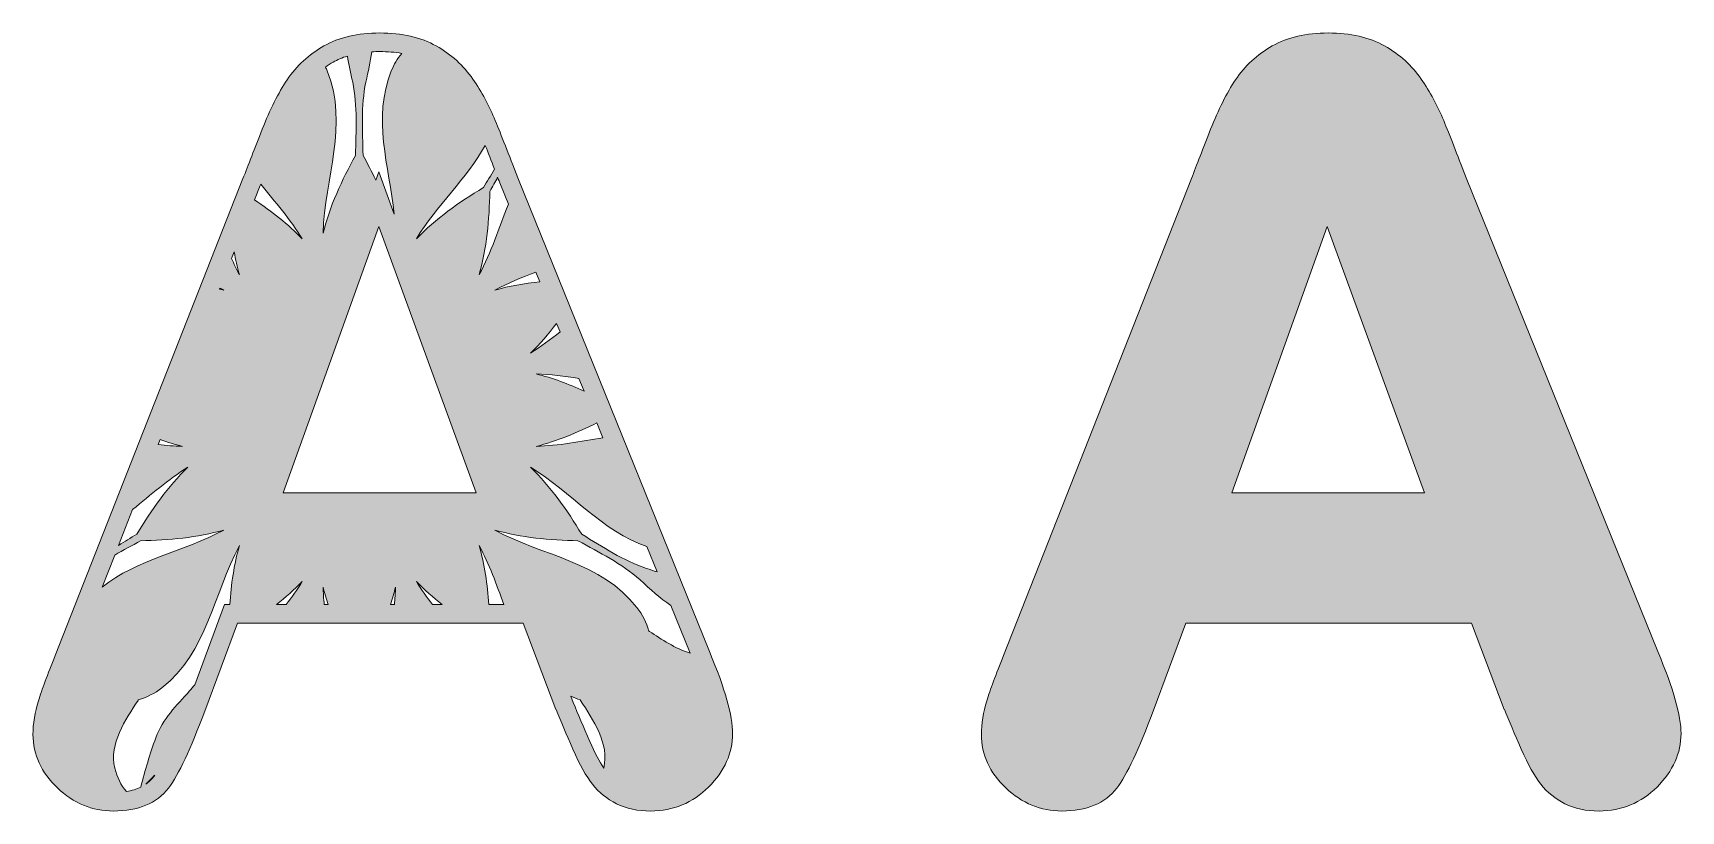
# Model space of a CAD drawing. Extents: x -272 to 633, y -390 to 48.
# Drawn here: x 278.7 to 633.2, y -390.5 to -223.2 of the extents above; entities that cross this region are included whole.
import ezdxf

# ---------------------------------------------------------------- set-up
doc = ezdxf.new("R2010")
doc.units = 0
doc.header["$MEASUREMENT"] = 0
doc.layers.add('Layer 1', color=7, linetype='Continuous', lineweight=0)

msp = doc.modelspace()

# ---------------------------------------------------------------- hatches: boundary and pattern name
at = {"layer": 'Layer 1', "true_color": 0x04878f, "transparency": 33554687}
h = msp.add_hatch(color=136, dxfattribs=at)
h.dxf.hatch_style = 2
edge = h.paths.add_edge_path()
edge.add_spline(control_points=[(374.73, -333.4), (376.91, -337.42), (378.43, -341.79), (380.06, -346.08), (380.06, -346.08), (376.8, -346.08), (376.8, -346.08), (376.5, -341.75), (375.89, -337.46), (374.73, -333.4)], knot_values=[0, 0, 0, 0, 1, 1, 1, 2, 2, 2, 3, 3, 3, 3], degree=3, periodic=0)
edge = h.paths.add_edge_path()
edge.add_spline(control_points=[(361.22, -341.12), (362.92, -342.89), (364.8, -344.53), (366.78, -346.08), (366.78, -346.08), (364.68, -346.08), (364.68, -346.08), (363.45, -344.48), (362.27, -342.84), (361.22, -341.12)], knot_values=[0, 0, 0, 0, 1, 1, 1, 2, 2, 2, 3, 3, 3, 3], degree=3, periodic=0)
edge = h.paths.add_edge_path()
edge.add_spline(control_points=[(356.73, -342.33), (356.7, -343.58), (356.61, -344.83), (356.48, -346.08), (356.48, -346.08), (355.62, -346.08), (355.62, -346.08), (356.04, -344.84), (356.41, -343.58), (356.73, -342.33)], knot_values=[0, 0, 0, 0, 1, 1, 1, 2, 2, 2, 3, 3, 3, 3], degree=3, periodic=0)
edge = h.paths.add_edge_path()
edge.add_spline(control_points=[(341.15, -342.33), (341.46, -343.58), (341.84, -344.84), (342.26, -346.08), (342.26, -346.08), (341.4, -346.08), (341.4, -346.08), (341.27, -344.83), (341.18, -343.58), (341.15, -342.33)], knot_values=[0, 0, 0, 0, 1, 1, 1, 2, 2, 2, 3, 3, 3, 3], degree=3, periodic=0)
edge = h.paths.add_edge_path()
edge.add_spline(control_points=[(336.66, -341.12), (335.61, -342.84), (334.43, -344.48), (333.19, -346.08), (333.19, -346.08), (331.1, -346.08), (331.1, -346.08), (333.07, -344.53), (334.95, -342.89), (336.66, -341.12)], knot_values=[0, 0, 0, 0, 1, 1, 1, 2, 2, 2, 3, 3, 3, 3], degree=3, periodic=0)
edge = h.paths.add_edge_path()
edge.add_spline(control_points=[(347.52, -233.72), (348.61, -238.94), (348.2, -244.2), (348.13, -249.49), (345.19, -254.81), (342.58, -260.46), (341.15, -266.21), (341.44, -254.47), (346.73, -242.82), (342.05, -231.34), (341.93, -231.05), (341.79, -230.77), (341.65, -230.49), (342.18, -230.12), (342.72, -229.76), (343.3, -229.44), (344.23, -228.91), (345.27, -228.47), (346.38, -228.13), (346.68, -229.96), (347.12, -231.79), (347.52, -233.72)], knot_values=[0, 0, 0, 0, 1, 1, 1, 2, 2, 2, 3, 3, 3, 4, 4, 4, 5, 5, 5, 6, 6, 6, 7, 7, 7, 7], degree=3, periodic=0)
edge = h.paths.add_edge_path()
edge.add_spline(control_points=[(356.44, -262.11), (356.44, -262.11), (353.12, -253.01), (353.12, -253.01), (353.12, -253.01), (352.48, -254.8), (352.48, -254.8), (351.62, -253), (350.7, -251.22), (349.75, -249.49), (349.67, -244.2), (349.27, -238.94), (350.35, -233.72), (350.82, -231.47), (351.34, -229.36), (351.63, -227.22), (352.19, -227.19), (352.76, -227.17), (353.35, -227.17), (355.04, -227.17), (356.61, -227.3), (358.06, -227.56), (357.15, -228.69), (356.39, -229.95), (355.83, -231.34), (351.69, -241.49), (355.34, -251.75), (356.44, -262.11)], knot_values=[0, 0, 0, 0, 1, 1, 1, 2, 2, 2, 3, 3, 3, 4, 4, 4, 5, 5, 5, 6, 6, 6, 7, 7, 7, 8, 8, 8, 9, 9, 9, 9], degree=3, periodic=0)
edge = h.paths.add_edge_path()
edge.add_spline(control_points=[(375.63, -256.42), (370.42, -259.57), (365.34, -263.14), (361.22, -267.41), (365.55, -260.31), (372.03, -254.5), (376.04, -247.36), (376.65, -248.89), (377.31, -250.6), (378.03, -252.46), (377.23, -253.78), (376.42, -255.09), (375.63, -256.42)], knot_values=[0, 0, 0, 0, 1, 1, 1, 2, 2, 2, 3, 3, 3, 4, 4, 4, 4], degree=3, periodic=0)
edge = h.paths.add_edge_path()
edge.add_spline(control_points=[(395.98, -332.36), (400.59, -334.94), (405.35, -337.22), (409.33, -340.77), (411.56, -342.77), (413.55, -344.72), (415.94, -346.26), (415.94, -346.26), (420.1, -356.54), (420.1, -356.54), (416.94, -355.56), (413.94, -353.54), (411.38, -351.86), (411.33, -351.83), (411.28, -351.81), (411.24, -351.79), (410.71, -349.99), (409.86, -348.25), (408.65, -346.7), (401.06, -336.92), (388.37, -335.65), (378.07, -330.06), (383.75, -331.69), (389.92, -332.23), (395.98, -332.36)], knot_values=[0, 0, 0, 0, 1, 1, 1, 2, 2, 2, 3, 3, 3, 4, 4, 4, 5, 5, 5, 6, 6, 6, 7, 7, 7, 8, 8, 8, 8], degree=3, periodic=0)
edge = h.paths.add_edge_path()
edge.add_spline(control_points=[(374.09, -322.06), (374.09, -322.06), (332.6, -322.06), (332.6, -322.06), (332.6, -322.06), (353.16, -264.76), (353.16, -264.76), (353.16, -264.76), (374.09, -322.06), (374.09, -322.06)], knot_values=[0, 0, 0, 0, 1, 1, 1, 2, 2, 2, 3, 3, 3, 3], degree=3, periodic=0)
edge = h.paths.add_edge_path()
edge.add_spline(control_points=[(413.01, -339.05), (412.27, -338.81), (411.51, -338.57), (410.75, -338.32), (405.68, -336.64), (401.33, -333.67), (396.79, -330.96), (393.64, -325.75), (390.06, -320.67), (385.79, -316.55), (394.46, -321.84), (401.2, -330.33), (410.82, -333.63), (410.82, -333.63), (413.01, -339.05), (413.01, -339.05)], knot_values=[0, 0, 0, 0, 1, 1, 1, 2, 2, 2, 3, 3, 3, 4, 4, 4, 5, 5, 5, 5], degree=3, periodic=0)
edge = h.paths.add_edge_path()
edge.add_spline(control_points=[(401.34, -310.22), (396.58, -310.99), (391.8, -311.94), (387, -312.06), (391.44, -310.95), (395.82, -309.13), (400.04, -307.01), (400.04, -307.01), (401.34, -310.22), (401.34, -310.22)], knot_values=[0, 0, 0, 0, 1, 1, 1, 2, 2, 2, 3, 3, 3, 3], degree=3, periodic=0)
edge = h.paths.add_edge_path()
edge.add_spline(control_points=[(397.28, -300.19), (393.93, -298.65), (390.48, -297.34), (387, -296.48), (390.06, -296.55), (393.13, -296.97), (396.18, -297.46), (396.18, -297.46), (397.28, -300.19), (397.28, -300.19)], knot_values=[0, 0, 0, 0, 1, 1, 1, 2, 2, 2, 3, 3, 3, 3], degree=3, periodic=0)
edge = h.paths.add_edge_path()
edge.add_spline(control_points=[(392.12, -287.45), (390.08, -289.07), (388, -290.64), (385.79, -291.99), (387.8, -290.05), (389.65, -287.89), (391.38, -285.61), (391.38, -285.61), (392.12, -287.45), (392.12, -287.45)], knot_values=[0, 0, 0, 0, 1, 1, 1, 2, 2, 2, 3, 3, 3, 3], degree=3, periodic=0)
edge = h.paths.add_edge_path()
edge.add_spline(control_points=[(387.76, -276.67), (384.45, -277.02), (381.19, -277.58), (378.07, -278.47), (380.89, -276.94), (383.89, -275.74), (386.92, -274.59), (386.92, -274.59), (387.76, -276.67), (387.76, -276.67)], knot_values=[0, 0, 0, 0, 1, 1, 1, 2, 2, 2, 3, 3, 3, 3], degree=3, periodic=0)
edge = h.paths.add_edge_path()
edge.add_spline(control_points=[(379.29, -255.76), (379.29, -255.76), (381.01, -260), (381.01, -260), (379, -265.06), (377.33, -270.35), (374.73, -275.13), (376.36, -269.45), (376.9, -263.28), (377.03, -257.23), (377.59, -256.22), (378.14, -255.21), (378.7, -254.19), (378.89, -254.71), (379.09, -255.22), (379.29, -255.76)], knot_values=[0, 0, 0, 0, 1, 1, 1, 2, 2, 2, 3, 3, 3, 4, 4, 4, 5, 5, 5, 5], degree=3, periodic=0)
edge = h.paths.add_edge_path()
edge.add_spline(control_points=[(327.64, -255.95), (327.67, -255.87), (327.7, -255.79), (327.73, -255.71), (330.83, -259.52), (334.11, -263.24), (336.66, -267.41), (333.65, -264.29), (330.12, -261.55), (326.41, -259.07), (326.41, -259.07), (327.64, -255.95), (327.64, -255.95)], knot_values=[0, 0, 0, 0, 1, 1, 1, 2, 2, 2, 3, 3, 3, 4, 4, 4, 4], degree=3, periodic=0)
edge = h.paths.add_edge_path()
edge.add_spline(control_points=[(322.02, -270.22), (322.32, -271.88), (322.68, -273.53), (323.14, -275.13), (322.53, -274), (321.97, -272.84), (321.45, -271.66), (321.45, -271.66), (322.02, -270.22), (322.02, -270.22)], knot_values=[0, 0, 0, 0, 1, 1, 1, 2, 2, 2, 3, 3, 3, 3], degree=3, periodic=0)
edge = h.paths.add_edge_path()
edge.add_spline(control_points=[(318.94, -278.03), (319.23, -278.18), (319.52, -278.32), (319.8, -278.47), (319.49, -278.38), (319.17, -278.31), (318.86, -278.23), (318.86, -278.23), (318.94, -278.03), (318.94, -278.03)], knot_values=[0, 0, 0, 0, 1, 1, 1, 2, 2, 2, 3, 3, 3, 3], degree=3, periodic=0)
edge = h.paths.add_edge_path()
edge.add_spline(control_points=[(306.11, -310.6), (307.69, -311.16), (309.28, -311.66), (310.88, -312.06), (309.15, -312.01), (307.42, -311.86), (305.7, -311.65), (305.7, -311.65), (306.11, -310.6), (306.11, -310.6)], knot_values=[0, 0, 0, 0, 1, 1, 1, 2, 2, 2, 3, 3, 3, 3], degree=3, periodic=0)
edge = h.paths.add_edge_path()
edge.add_spline(control_points=[(300.19, -325.63), (304.07, -322.49), (307.85, -319.14), (312.08, -316.55), (307.81, -320.67), (304.24, -325.75), (301.09, -330.96), (299.77, -331.74), (298.46, -332.55), (297.15, -333.35), (297.15, -333.35), (300.19, -325.63), (300.19, -325.63)], knot_values=[0, 0, 0, 0, 1, 1, 1, 2, 2, 2, 3, 3, 3, 4, 4, 4, 4], degree=3, periodic=0)
edge = h.paths.add_edge_path()
edge.add_spline(control_points=[(296.33, -335.43), (298.17, -334.39), (300.04, -333.4), (301.9, -332.36), (307.95, -332.23), (314.12, -331.69), (319.8, -330.06), (311.29, -334.68), (301.17, -336.36), (293.62, -342.31), (293.62, -342.31), (296.33, -335.43), (296.33, -335.43)], knot_values=[0, 0, 0, 0, 1, 1, 1, 2, 2, 2, 3, 3, 3, 4, 4, 4, 4], degree=3, periodic=0)
edge = h.paths.add_edge_path()
edge.add_spline(control_points=[(312.43, -364.66), (309.56, -367.88), (306.74, -370.56), (305.18, -374.72), (303.89, -378.18), (302.87, -381.74), (301.94, -385.34), (301.04, -385.78), (300.01, -386.1), (298.83, -386.28), (297.68, -384.9), (296.83, -383.21), (296.34, -381.24), (295.08, -376.04), (298.66, -370.82), (301.34, -366.71), (301.37, -366.66), (301.39, -366.61), (301.41, -366.57), (303.21, -366.04), (304.95, -365.19), (306.5, -363.98), (316.28, -356.39), (317.55, -343.7), (323.14, -333.4), (321.98, -337.46), (321.38, -341.75), (321.08, -346.08), (321.08, -346.08), (319.97, -346.08), (319.97, -346.08), (319.97, -346.08), (313.55, -363.32), (313.55, -363.32), (313.19, -363.77), (312.82, -364.22), (312.43, -364.66)], knot_values=[0, 0, 0, 0, 1, 1, 1, 2, 2, 2, 3, 3, 3, 4, 4, 4, 5, 5, 5, 6, 6, 6, 7, 7, 7, 8, 8, 8, 9, 9, 9, 10, 10, 10, 11, 11, 11, 12, 12, 12, 12], degree=3, periodic=0)
edge = h.paths.add_edge_path()
edge.add_spline(control_points=[(304.68, -383.13), (304.21, -383.75), (303.65, -384.28), (303.01, -384.72), (303.66, -384.08), (304.3, -383.42), (304.94, -382.76), (304.86, -382.89), (304.77, -383.01), (304.68, -383.13)], knot_values=[0, 0, 0, 0, 1, 1, 1, 2, 2, 2, 3, 3, 3, 3], degree=3, periodic=0)
edge = h.paths.add_edge_path()
edge.add_spline(control_points=[(394.45, -365.81), (395.11, -366.11), (395.78, -366.37), (396.46, -366.57), (396.48, -366.61), (396.5, -366.66), (396.53, -366.71), (399.21, -370.82), (402.8, -376.04), (401.53, -381.24), (401.53, -381.25), (401.53, -381.26), (401.52, -381.27), (400.6, -379.88), (399.6, -377.97), (398.55, -375.56), (397.16, -372.4), (395.96, -369.57), (394.96, -367.17), (394.96, -367.17), (394.45, -365.81), (394.45, -365.81)], knot_values=[0, 0, 0, 0, 1, 1, 1, 2, 2, 2, 3, 3, 3, 4, 4, 4, 5, 5, 5, 6, 6, 6, 7, 7, 7, 7], degree=3, periodic=0)
edge = h.paths.add_edge_path()
edge.add_spline(control_points=[(424.26, -356.17), (424.26, -356.17), (383.02, -254.3), (383.02, -254.3), (381.09, -249.23), (379.47, -245.1), (378.2, -242.02), (376.9, -238.85), (375.27, -235.84), (373.37, -233.08), (371.37, -230.18), (368.72, -227.79), (365.49, -225.96), (362.21, -224.1), (358.13, -223.17), (353.35, -223.17), (348.64, -223.17), (344.6, -224.1), (341.33, -225.96), (338.09, -227.79), (335.43, -230.23), (333.43, -233.21), (331.53, -236.05), (329.72, -239.64), (328.06, -243.88), (326.44, -248.01), (325.06, -251.55), (323.92, -254.49), (323.92, -254.49), (283.52, -357.03), (283.52, -357.03), (281.86, -361.16), (280.64, -364.43), (279.91, -366.77), (279.14, -369.25), (278.75, -371.7), (278.75, -374.05), (278.75, -378.33), (280.51, -382.19), (284, -385.51), (287.46, -388.81), (291.51, -390.48), (296.04, -390.48), (301.42, -390.48), (305.4, -388.82), (307.88, -385.54), (310.09, -382.59), (312.65, -377.2), (315.69, -369.03), (315.69, -369.03), (322.75, -350.08), (322.75, -350.08), (322.75, -350.08), (384.19, -350.08), (384.19, -350.08), (384.19, -350.08), (391.24, -368.62), (391.24, -368.62), (391.24, -368.62), (391.26, -368.67), (391.26, -368.67), (392.26, -371.1), (393.48, -373.96), (394.88, -377.17), (396.37, -380.55), (397.74, -383.02), (399.08, -384.71), (400.47, -386.48), (402.22, -387.89), (404.28, -388.92), (406.34, -389.96), (408.82, -390.48), (411.63, -390.48), (416.47, -390.48), (420.66, -388.74), (424.09, -385.32), (427.52, -381.89), (429.25, -378.03), (429.25, -373.83), (429.25, -370.01), (427.62, -364.23), (424.26, -356.17)], knot_values=[0, 0, 0, 0, 1, 1, 1, 2, 2, 2, 3, 3, 3, 4, 4, 4, 5, 5, 5, 6, 6, 6, 7, 7, 7, 8, 8, 8, 9, 9, 9, 10, 10, 10, 11, 11, 11, 12, 12, 12, 13, 13, 13, 14, 14, 14, 15, 15, 15, 16, 16, 16, 17, 17, 17, 18, 18, 18, 19, 19, 19, 20, 20, 20, 21, 21, 21, 22, 22, 22, 23, 23, 23, 24, 24, 24, 25, 25, 25, 26, 26, 26, 27, 27, 27, 27], degree=3, periodic=0)
at = {"layer": 'Layer 1', "true_color": 0x005978, "transparency": 33554687}
h = msp.add_hatch(color=146, dxfattribs=at)
h.dxf.hatch_style = 2
edge = h.paths.add_edge_path()
edge.add_spline(control_points=[(536.6, -322.06), (536.6, -322.06), (557.16, -264.76), (557.16, -264.76), (557.16, -264.76), (578.09, -322.06), (578.09, -322.06), (578.09, -322.06), (536.6, -322.06), (536.6, -322.06)], knot_values=[0, 0, 0, 0, 1, 1, 1, 2, 2, 2, 3, 3, 3, 3], degree=3, periodic=0)
edge = h.paths.add_edge_path()
edge.add_spline(control_points=[(628.26, -356.17), (628.26, -356.17), (587.02, -254.3), (587.02, -254.3), (585.09, -249.23), (583.47, -245.1), (582.2, -242.02), (580.9, -238.85), (579.27, -235.84), (577.37, -233.08), (575.37, -230.18), (572.72, -227.79), (569.49, -225.96), (566.21, -224.1), (562.13, -223.17), (557.35, -223.17), (552.64, -223.17), (548.6, -224.1), (545.33, -225.96), (542.09, -227.79), (539.43, -230.23), (537.43, -233.21), (535.53, -236.05), (533.72, -239.64), (532.06, -243.88), (530.44, -248.01), (529.06, -251.55), (527.92, -254.49), (527.92, -254.49), (487.52, -357.03), (487.52, -357.03), (485.86, -361.16), (484.64, -364.43), (483.91, -366.77), (483.14, -369.25), (482.75, -371.7), (482.75, -374.05), (482.75, -378.33), (484.51, -382.19), (488, -385.51), (491.46, -388.81), (495.51, -390.48), (500.04, -390.48), (505.42, -390.48), (509.4, -388.82), (511.88, -385.54), (514.09, -382.59), (516.65, -377.2), (519.69, -369.03), (519.69, -369.03), (526.75, -350.08), (526.75, -350.08), (526.75, -350.08), (588.19, -350.08), (588.19, -350.08), (588.19, -350.08), (595.24, -368.62), (595.24, -368.62), (595.24, -368.62), (595.26, -368.67), (595.26, -368.67), (596.26, -371.1), (597.48, -373.96), (598.88, -377.16), (600.37, -380.55), (601.74, -383.02), (603.08, -384.71), (604.47, -386.48), (606.22, -387.89), (608.28, -388.92), (610.34, -389.96), (612.82, -390.48), (615.63, -390.48), (620.47, -390.48), (624.66, -388.74), (628.09, -385.32), (631.52, -381.89), (633.25, -378.03), (633.25, -373.83), (633.25, -370.01), (631.62, -364.23), (628.26, -356.17)], knot_values=[0, 0, 0, 0, 1, 1, 1, 2, 2, 2, 3, 3, 3, 4, 4, 4, 5, 5, 5, 6, 6, 6, 7, 7, 7, 8, 8, 8, 9, 9, 9, 10, 10, 10, 11, 11, 11, 12, 12, 12, 13, 13, 13, 14, 14, 14, 15, 15, 15, 16, 16, 16, 17, 17, 17, 18, 18, 18, 19, 19, 19, 20, 20, 20, 21, 21, 21, 22, 22, 22, 23, 23, 23, 24, 24, 24, 25, 25, 25, 26, 26, 26, 27, 27, 27, 27], degree=3, periodic=0)

# ---------------------------------------------------------------- linework, layer by layer
at = {"layer": 'Layer 1'}
for points, knots in [([(424.26, -356.17), (424.26, -356.17), (383.02, -254.3), (383.02, -254.3), (381.09, -249.23), (379.47, -245.1), (378.2, -242.02), (376.9, -238.85), (375.27, -235.84), (373.37, -233.08), (371.37, -230.18), (368.72, -227.79), (365.49, -225.96), (362.21, -224.1), (358.13, -223.17), (353.35, -223.17), (348.64, -223.17), (344.6, -224.1), (341.33, -225.96), (338.09, -227.79), (335.43, -230.23), (333.43, -233.21), (331.53, -236.05), (329.72, -239.64), (328.06, -243.88), (326.44, -248.01), (325.06, -251.55), (323.92, -254.49), (323.92, -254.49), (283.52, -357.03), (283.52, -357.03), (281.86, -361.16), (280.64, -364.43), (279.91, -366.77), (279.14, -369.25), (278.75, -371.7), (278.75, -374.05), (278.75, -378.33), (280.51, -382.19), (284, -385.51), (287.46, -388.81), (291.51, -390.48), (296.04, -390.48), (301.42, -390.48), (305.4, -388.82), (307.88, -385.54), (310.09, -382.59), (312.65, -377.2), (315.69, -369.03), (315.69, -369.03), (322.75, -350.08), (322.75, -350.08), (322.75, -350.08), (384.19, -350.08), (384.19, -350.08), (384.19, -350.08), (391.24, -368.62), (391.24, -368.62), (391.24, -368.62), (391.26, -368.67), (391.26, -368.67), (392.26, -371.1), (393.48, -373.96), (394.88, -377.17), (396.37, -380.55), (397.74, -383.02), (399.08, -384.71), (400.47, -386.48), (402.22, -387.89), (404.28, -388.92), (406.34, -389.96), (408.82, -390.48), (411.63, -390.48), (416.47, -390.48), (420.66, -388.74), (424.09, -385.32), (427.52, -381.89), (429.25, -378.03), (429.25, -373.83), (429.25, -370.01), (427.62, -364.23), (424.26, -356.17)], [0, 0, 0, 0, 1, 1, 1, 2, 2, 2, 3, 3, 3, 4, 4, 4, 5, 5, 5, 6, 6, 6, 7, 7, 7, 8, 8, 8, 9, 9, 9, 10, 10, 10, 11, 11, 11, 12, 12, 12, 13, 13, 13, 14, 14, 14, 15, 15, 15, 16, 16, 16, 17, 17, 17, 18, 18, 18, 19, 19, 19, 20, 20, 20, 21, 21, 21, 22, 22, 22, 23, 23, 23, 24, 24, 24, 25, 25, 25, 26, 26, 26, 27, 27, 27, 27]), ([(628.26, -356.17), (628.26, -356.17), (587.02, -254.3), (587.02, -254.3), (585.09, -249.23), (583.47, -245.1), (582.2, -242.02), (580.9, -238.85), (579.27, -235.84), (577.37, -233.08), (575.37, -230.18), (572.72, -227.79), (569.49, -225.96), (566.21, -224.1), (562.13, -223.17), (557.35, -223.17), (552.64, -223.17), (548.6, -224.1), (545.33, -225.96), (542.09, -227.79), (539.43, -230.23), (537.43, -233.21), (535.53, -236.05), (533.72, -239.64), (532.06, -243.88), (530.44, -248.01), (529.06, -251.55), (527.92, -254.49), (527.92, -254.49), (487.52, -357.03), (487.52, -357.03), (485.86, -361.16), (484.64, -364.43), (483.91, -366.77), (483.14, -369.25), (482.75, -371.7), (482.75, -374.05), (482.75, -378.33), (484.51, -382.19), (488, -385.51), (491.46, -388.81), (495.51, -390.48), (500.04, -390.48), (505.42, -390.48), (509.4, -388.82), (511.88, -385.54), (514.09, -382.59), (516.65, -377.2), (519.69, -369.03), (519.69, -369.03), (526.75, -350.08), (526.75, -350.08), (526.75, -350.08), (588.19, -350.08), (588.19, -350.08), (588.19, -350.08), (595.24, -368.62), (595.24, -368.62), (595.24, -368.62), (595.26, -368.67), (595.26, -368.67), (596.26, -371.1), (597.48, -373.96), (598.88, -377.16), (600.37, -380.55), (601.74, -383.02), (603.08, -384.71), (604.47, -386.48), (606.22, -387.89), (608.28, -388.92), (610.34, -389.96), (612.82, -390.48), (615.63, -390.48), (620.47, -390.48), (624.66, -388.74), (628.09, -385.32), (631.52, -381.89), (633.25, -378.03), (633.25, -373.83), (633.25, -370.01), (631.62, -364.23), (628.26, -356.17)], [0, 0, 0, 0, 1, 1, 1, 2, 2, 2, 3, 3, 3, 4, 4, 4, 5, 5, 5, 6, 6, 6, 7, 7, 7, 8, 8, 8, 9, 9, 9, 10, 10, 10, 11, 11, 11, 12, 12, 12, 13, 13, 13, 14, 14, 14, 15, 15, 15, 16, 16, 16, 17, 17, 17, 18, 18, 18, 19, 19, 19, 20, 20, 20, 21, 21, 21, 22, 22, 22, 23, 23, 23, 24, 24, 24, 25, 25, 25, 26, 26, 26, 27, 27, 27, 27]), ([(347.52, -233.72), (348.61, -238.94), (348.2, -244.2), (348.13, -249.49), (345.19, -254.81), (342.58, -260.46), (341.15, -266.21), (341.44, -254.47), (346.73, -242.82), (342.05, -231.34), (341.93, -231.05), (341.79, -230.77), (341.65, -230.49), (342.18, -230.12), (342.72, -229.76), (343.3, -229.44), (344.23, -228.91), (345.27, -228.47), (346.38, -228.13), (346.68, -229.96), (347.12, -231.79), (347.52, -233.72)], [0, 0, 0, 0, 1, 1, 1, 2, 2, 2, 3, 3, 3, 4, 4, 4, 5, 5, 5, 6, 6, 6, 7, 7, 7, 7]), ([(356.44, -262.11), (356.44, -262.11), (353.12, -253.01), (353.12, -253.01), (353.12, -253.01), (352.48, -254.8), (352.48, -254.8), (351.62, -253), (350.7, -251.22), (349.75, -249.49), (349.67, -244.2), (349.27, -238.94), (350.35, -233.72), (350.82, -231.47), (351.34, -229.36), (351.63, -227.22), (352.19, -227.19), (352.76, -227.17), (353.35, -227.17), (355.04, -227.17), (356.61, -227.3), (358.06, -227.56), (357.15, -228.69), (356.39, -229.95), (355.83, -231.34), (351.69, -241.49), (355.34, -251.75), (356.44, -262.11)], [0, 0, 0, 0, 1, 1, 1, 2, 2, 2, 3, 3, 3, 4, 4, 4, 5, 5, 5, 6, 6, 6, 7, 7, 7, 8, 8, 8, 9, 9, 9, 9]), ([(375.63, -256.42), (370.42, -259.57), (365.34, -263.14), (361.22, -267.41), (365.55, -260.31), (372.03, -254.5), (376.04, -247.36), (376.65, -248.89), (377.31, -250.6), (378.03, -252.46), (377.23, -253.78), (376.42, -255.09), (375.63, -256.42)], [0, 0, 0, 0, 1, 1, 1, 2, 2, 2, 3, 3, 3, 4, 4, 4, 4]), ([(379.29, -255.76), (379.29, -255.76), (381.01, -260), (381.01, -260), (379, -265.06), (377.33, -270.35), (374.73, -275.13), (376.36, -269.45), (376.9, -263.28), (377.03, -257.23), (377.59, -256.22), (378.14, -255.21), (378.7, -254.19), (378.89, -254.71), (379.09, -255.22), (379.29, -255.76)], [0, 0, 0, 0, 1, 1, 1, 2, 2, 2, 3, 3, 3, 4, 4, 4, 5, 5, 5, 5]), ([(327.64, -255.95), (327.67, -255.87), (327.7, -255.79), (327.73, -255.71), (330.83, -259.52), (334.11, -263.24), (336.66, -267.41), (333.65, -264.29), (330.12, -261.55), (326.41, -259.07), (326.41, -259.07), (327.64, -255.95), (327.64, -255.95)], [0, 0, 0, 0, 1, 1, 1, 2, 2, 2, 3, 3, 3, 4, 4, 4, 4]), ([(374.09, -322.06), (374.09, -322.06), (332.6, -322.06), (332.6, -322.06), (332.6, -322.06), (353.16, -264.76), (353.16, -264.76), (353.16, -264.76), (374.09, -322.06), (374.09, -322.06)], [0, 0, 0, 0, 1, 1, 1, 2, 2, 2, 3, 3, 3, 3]), ([(536.6, -322.06), (536.6, -322.06), (557.16, -264.76), (557.16, -264.76), (557.16, -264.76), (578.09, -322.06), (578.09, -322.06), (578.09, -322.06), (536.6, -322.06), (536.6, -322.06)], [0, 0, 0, 0, 1, 1, 1, 2, 2, 2, 3, 3, 3, 3]), ([(322.02, -270.22), (322.32, -271.88), (322.68, -273.53), (323.14, -275.13), (322.53, -274), (321.97, -272.84), (321.45, -271.66), (321.45, -271.66), (322.02, -270.22), (322.02, -270.22)], [0, 0, 0, 0, 1, 1, 1, 2, 2, 2, 3, 3, 3, 3]), ([(387.76, -276.67), (384.45, -277.02), (381.19, -277.58), (378.07, -278.47), (380.89, -276.94), (383.89, -275.74), (386.92, -274.59), (386.92, -274.59), (387.76, -276.67), (387.76, -276.67)], [0, 0, 0, 0, 1, 1, 1, 2, 2, 2, 3, 3, 3, 3]), ([(318.94, -278.03), (319.23, -278.18), (319.52, -278.32), (319.8, -278.47), (319.49, -278.38), (319.17, -278.31), (318.86, -278.23), (318.86, -278.23), (318.94, -278.03), (318.94, -278.03)], [0, 0, 0, 0, 1, 1, 1, 2, 2, 2, 3, 3, 3, 3]), ([(392.12, -287.45), (390.08, -289.07), (388, -290.64), (385.79, -291.99), (387.8, -290.05), (389.65, -287.89), (391.38, -285.61), (391.38, -285.61), (392.12, -287.45), (392.12, -287.45)], [0, 0, 0, 0, 1, 1, 1, 2, 2, 2, 3, 3, 3, 3]), ([(397.28, -300.19), (393.93, -298.65), (390.48, -297.34), (387, -296.48), (390.06, -296.55), (393.13, -296.97), (396.18, -297.46), (396.18, -297.46), (397.28, -300.19), (397.28, -300.19)], [0, 0, 0, 0, 1, 1, 1, 2, 2, 2, 3, 3, 3, 3]), ([(401.34, -310.22), (396.58, -310.99), (391.8, -311.94), (387, -312.06), (391.44, -310.95), (395.82, -309.13), (400.04, -307.01), (400.04, -307.01), (401.34, -310.22), (401.34, -310.22)], [0, 0, 0, 0, 1, 1, 1, 2, 2, 2, 3, 3, 3, 3]), ([(306.11, -310.6), (307.69, -311.16), (309.28, -311.66), (310.88, -312.06), (309.15, -312.01), (307.42, -311.86), (305.7, -311.65), (305.7, -311.65), (306.11, -310.6), (306.11, -310.6)], [0, 0, 0, 0, 1, 1, 1, 2, 2, 2, 3, 3, 3, 3]), ([(300.19, -325.63), (304.07, -322.49), (307.85, -319.14), (312.08, -316.55), (307.81, -320.67), (304.24, -325.75), (301.09, -330.96), (299.77, -331.74), (298.46, -332.55), (297.15, -333.35), (297.15, -333.35), (300.19, -325.63), (300.19, -325.63)], [0, 0, 0, 0, 1, 1, 1, 2, 2, 2, 3, 3, 3, 4, 4, 4, 4]), ([(413.01, -339.05), (412.27, -338.81), (411.51, -338.57), (410.75, -338.32), (405.68, -336.64), (401.33, -333.67), (396.79, -330.96), (393.64, -325.75), (390.06, -320.67), (385.79, -316.55), (394.46, -321.84), (401.2, -330.33), (410.82, -333.63), (410.82, -333.63), (413.01, -339.05), (413.01, -339.05)], [0, 0, 0, 0, 1, 1, 1, 2, 2, 2, 3, 3, 3, 4, 4, 4, 5, 5, 5, 5]), ([(296.33, -335.43), (298.17, -334.39), (300.04, -333.4), (301.9, -332.36), (307.95, -332.23), (314.12, -331.69), (319.8, -330.06), (311.29, -334.68), (301.17, -336.36), (293.62, -342.31), (293.62, -342.31), (296.33, -335.43), (296.33, -335.43)], [0, 0, 0, 0, 1, 1, 1, 2, 2, 2, 3, 3, 3, 4, 4, 4, 4]), ([(395.98, -332.36), (400.59, -334.94), (405.35, -337.22), (409.33, -340.77), (411.56, -342.77), (413.55, -344.72), (415.94, -346.26), (415.94, -346.26), (420.1, -356.54), (420.1, -356.54), (416.94, -355.56), (413.94, -353.54), (411.38, -351.86), (411.33, -351.83), (411.28, -351.81), (411.24, -351.79), (410.71, -349.99), (409.86, -348.25), (408.65, -346.7), (401.06, -336.92), (388.37, -335.65), (378.07, -330.06), (383.75, -331.69), (389.92, -332.23), (395.98, -332.36)], [0, 0, 0, 0, 1, 1, 1, 2, 2, 2, 3, 3, 3, 4, 4, 4, 5, 5, 5, 6, 6, 6, 7, 7, 7, 8, 8, 8, 8]), ([(312.43, -364.66), (309.56, -367.88), (306.74, -370.56), (305.18, -374.72), (303.89, -378.18), (302.87, -381.74), (301.94, -385.34), (301.04, -385.78), (300.01, -386.1), (298.83, -386.28), (297.68, -384.9), (296.83, -383.21), (296.34, -381.24), (295.08, -376.04), (298.66, -370.82), (301.34, -366.71), (301.37, -366.66), (301.39, -366.61), (301.41, -366.57), (303.21, -366.04), (304.95, -365.19), (306.5, -363.98), (316.28, -356.39), (317.55, -343.7), (323.14, -333.4), (321.98, -337.46), (321.38, -341.75), (321.08, -346.08), (321.08, -346.08), (319.97, -346.08), (319.97, -346.08), (319.97, -346.08), (313.55, -363.32), (313.55, -363.32), (313.19, -363.77), (312.82, -364.22), (312.43, -364.66)], [0, 0, 0, 0, 1, 1, 1, 2, 2, 2, 3, 3, 3, 4, 4, 4, 5, 5, 5, 6, 6, 6, 7, 7, 7, 8, 8, 8, 9, 9, 9, 10, 10, 10, 11, 11, 11, 12, 12, 12, 12]), ([(374.73, -333.4), (376.91, -337.42), (378.43, -341.79), (380.06, -346.08), (380.06, -346.08), (376.8, -346.08), (376.8, -346.08), (376.5, -341.75), (375.89, -337.46), (374.73, -333.4)], [0, 0, 0, 0, 1, 1, 1, 2, 2, 2, 3, 3, 3, 3]), ([(336.66, -341.12), (335.61, -342.84), (334.43, -344.48), (333.19, -346.08), (333.19, -346.08), (331.1, -346.08), (331.1, -346.08), (333.07, -344.53), (334.95, -342.89), (336.66, -341.12)], [0, 0, 0, 0, 1, 1, 1, 2, 2, 2, 3, 3, 3, 3]), ([(341.15, -342.33), (341.46, -343.58), (341.84, -344.84), (342.26, -346.08), (342.26, -346.08), (341.4, -346.08), (341.4, -346.08), (341.27, -344.83), (341.18, -343.58), (341.15, -342.33)], [0, 0, 0, 0, 1, 1, 1, 2, 2, 2, 3, 3, 3, 3]), ([(356.73, -342.33), (356.7, -343.58), (356.61, -344.83), (356.48, -346.08), (356.48, -346.08), (355.62, -346.08), (355.62, -346.08), (356.04, -344.84), (356.41, -343.58), (356.73, -342.33)], [0, 0, 0, 0, 1, 1, 1, 2, 2, 2, 3, 3, 3, 3]), ([(361.22, -341.12), (362.92, -342.89), (364.8, -344.53), (366.78, -346.08), (366.78, -346.08), (364.68, -346.08), (364.68, -346.08), (363.45, -344.48), (362.27, -342.84), (361.22, -341.12)], [0, 0, 0, 0, 1, 1, 1, 2, 2, 2, 3, 3, 3, 3]), ([(394.45, -365.81), (395.11, -366.11), (395.78, -366.37), (396.46, -366.57), (396.48, -366.61), (396.5, -366.66), (396.53, -366.71), (399.21, -370.82), (402.8, -376.04), (401.53, -381.24), (401.53, -381.25), (401.53, -381.26), (401.52, -381.27), (400.6, -379.88), (399.6, -377.97), (398.55, -375.56), (397.16, -372.4), (395.96, -369.57), (394.96, -367.17), (394.96, -367.17), (394.45, -365.81), (394.45, -365.81)], [0, 0, 0, 0, 1, 1, 1, 2, 2, 2, 3, 3, 3, 4, 4, 4, 5, 5, 5, 6, 6, 6, 7, 7, 7, 7]), ([(304.68, -383.13), (304.21, -383.75), (303.65, -384.28), (303.01, -384.72), (303.66, -384.08), (304.3, -383.42), (304.94, -382.76), (304.86, -382.89), (304.77, -383.01), (304.68, -383.13)], [0, 0, 0, 0, 1, 1, 1, 2, 2, 2, 3, 3, 3, 3])]:
    msp.add_open_spline(points, degree=3, knots=knots, dxfattribs=at)

doc.saveas('drawing.dxf')
